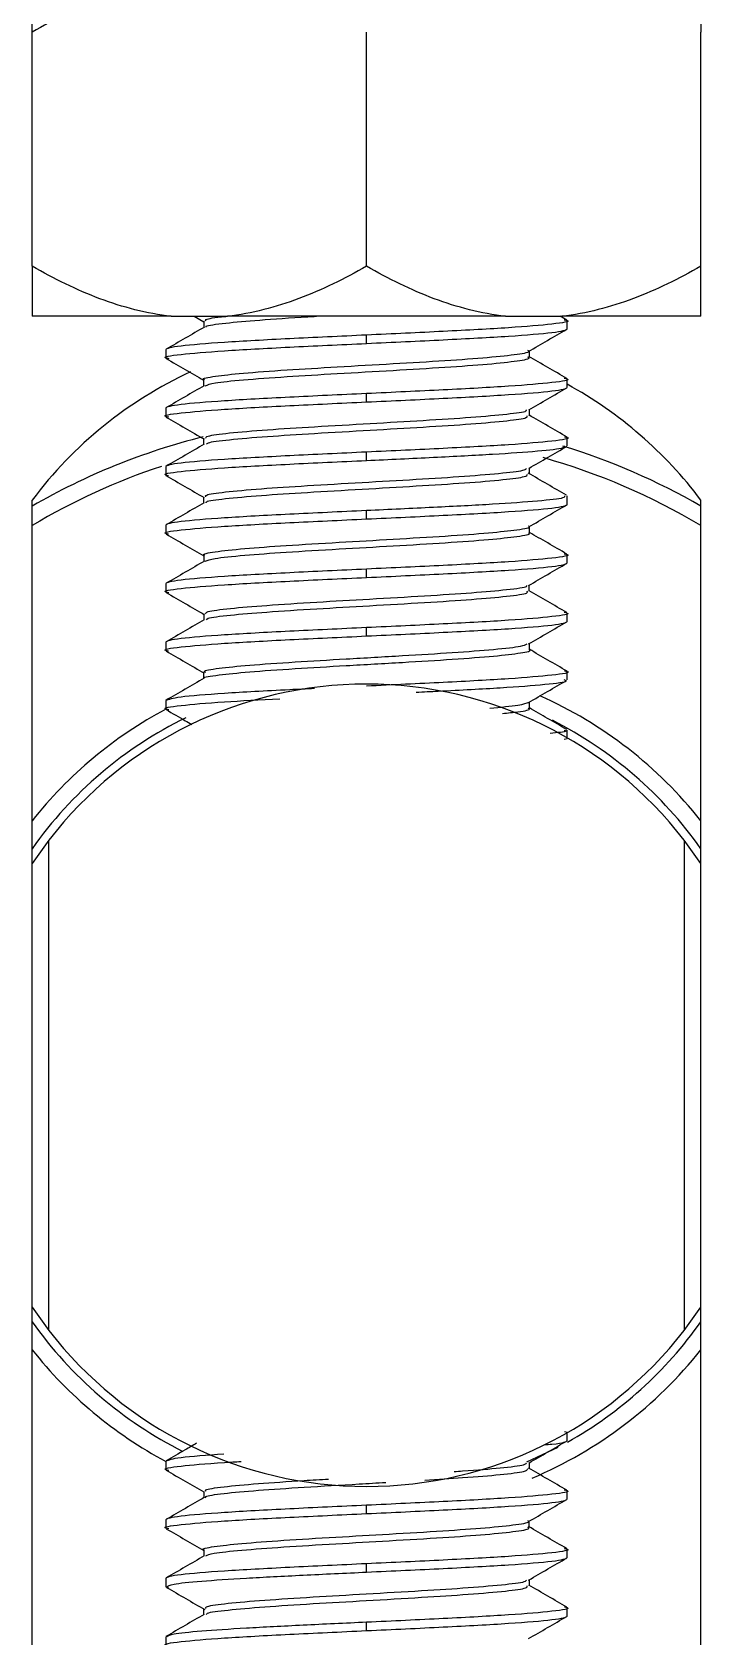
# Model space of a CAD drawing. Header units: millimetres. Extents: x 2 to 418, y 2 to 295.
# Drawn here: x 251.831 to 253.164, y 76.157 to 79.357 of the extents above; entities that cross this region are included whole.
import ezdxf

# ---------------------------------------------------------------- set-up
doc = ezdxf.new("R2010")
doc.units = ezdxf.units.MM

msp = doc.modelspace()

# ---------------------------------------------------------------- linework, layer by layer
at = {"color": 7, "linetype": 'Continuous', "lineweight": 25}
for p, q in [((251.83051, 78.89064), (251.83051, 79.35731)), ((252.49718, 78.89064), (252.49718, 79.35731)), ((253.16384, 78.89064), (253.16384, 79.35731)), ((252.1078, 78.79064), (251.83051, 78.79064)), ((252.1078, 78.79064), (252.21989, 78.79064)), ((252.15386, 78.79064), (252.17263, 78.77974)), ((252.77446, 78.79064), (252.21989, 78.79064)), ((252.77446, 78.79064), (252.88655, 78.79064)), ((252.89636, 78.78322), (252.88358, 78.79064)), ((253.16384, 78.79064), (252.88655, 78.79064)), ((252.17263, 78.78073), (252.17263, 78.76828)), ((252.49718, 78.73648), (252.49718, 78.75314)), ((252.89718, 78.76564), (252.89718, 78.78231)), ((252.09718, 78.72398), (252.09718, 78.70731)), ((252.82183, 78.70891), (252.82183, 78.72146)), ((252.17236, 78.66413), (252.17236, 78.65161)), ((252.89718, 78.64898), (252.89718, 78.66564)), ((252.49718, 78.61981), (252.49718, 78.63648)), ((252.09718, 78.60731), (252.09718, 78.59064)), ((252.82211, 78.59229), (252.82211, 78.60479)), ((252.17226, 78.54739), (252.17226, 78.53481)), ((252.89718, 78.53231), (252.89718, 78.54898)), ((252.49718, 78.50314), (252.49718, 78.51981)), ((252.09718, 78.49064), (252.09718, 78.47398)), ((252.82212, 78.4756), (252.82212, 78.48813)), ((252.89718, 78.41564), (252.89718, 78.43231)), ((251.83051, 74.25731), (251.83051, 78.42398)), ((252.17228, 78.43067), (252.17228, 78.41815)), ((252.49718, 78.38648), (252.49718, 78.40314)), ((253.16384, 74.25731), (253.16384, 78.42398)), ((252.09718, 78.37398), (252.09718, 78.35731)), ((252.82193, 78.3588), (252.82193, 78.37135)), ((252.17257, 78.31402), (252.17257, 78.30151)), ((252.89718, 78.29898), (252.89718, 78.31564)), ((252.49718, 78.26981), (252.49718, 78.28648)), ((252.09718, 78.25731), (252.09718, 78.24064)), ((252.8217, 78.24223), (252.8217, 78.25469)), ((252.17263, 78.19745), (252.17263, 78.18493)), ((252.89718, 78.18231), (252.89718, 78.19898)), ((252.49718, 78.15314), (252.49718, 78.16981)), ((252.09718, 78.14064), (252.09718, 78.12398)), ((252.82183, 78.1256), (252.82183, 78.13813)), ((252.17236, 78.08072), (252.17236, 78.06827)), ((252.89718, 78.06564), (252.89718, 78.08231)), ((252.09718, 78.02398), (252.09718, 78.00731)), ((252.82186, 78.0089), (252.82186, 78.02146)), ((252.89718, 77.95013), (252.89718, 77.96564)), ((252.89097, 77.94749), (252.89718, 77.94898)), ((251.86384, 77.74607), (251.83051, 77.69953)), ((251.86384, 76.76855), (251.86384, 77.74607)), ((253.13051, 77.74607), (253.13051, 76.76855)), ((253.16384, 77.69953), (253.13051, 77.74607)), ((251.83051, 76.81509), (251.86384, 76.76855)), ((253.13051, 76.76855), (253.16384, 76.81509)), ((252.89169, 76.56696), (252.89718, 76.56564)), ((252.89718, 76.54898), (252.89718, 76.56449)), ((252.87866, 76.53522), (252.81603, 76.50546)), ((252.09718, 76.50731), (252.09718, 76.49064)), ((252.82191, 76.49214), (252.82191, 76.50467)), ((252.89718, 76.43231), (252.89718, 76.44898)), ((252.17259, 76.44737), (252.17259, 76.43485)), ((252.49718, 76.40314), (252.49718, 76.41981)), ((252.09718, 76.39064), (252.09718, 76.37398)), ((252.82169, 76.37557), (252.82169, 76.38803)), ((252.17262, 76.33078), (252.17262, 76.31826)), ((252.89718, 76.31564), (252.89718, 76.33231)), ((252.49718, 76.28648), (252.49718, 76.30314)), ((252.09718, 76.27398), (252.09718, 76.25731)), ((252.10271, 76.2554), (252.09741, 76.25667)), ((252.82185, 76.25892), (252.82185, 76.27146)), ((252.17235, 76.21405), (252.17235, 76.20161)), ((252.89718, 76.19898), (252.89718, 76.21564)), ((252.49718, 76.16981), (252.49718, 76.18648)), ((252.09718, 76.15731), (252.09718, 76.14064))]:
    msp.add_line(p, q, dxfattribs=at)
for centre, radius, start, end in [((252.49718, 77.92398), 0.83333, 114.89915, 143.1301), ((252.49718, 77.92398), 0.83333, 36.8699, 61.3146), ((252.49718, 77.25731), 1.33333, 104.12478, 120), ((252.49718, 77.25731), 1.33333, 60, 72.93445), ((252.49718, 77.25731), 1.3, 59.14811, 74.28538), ((252.49718, 77.25731), 1.3, 108.32517, 120.85189), ((252.49718, 77.25731), 0.8, 37.65846, 142.34154), ((252.49718, 77.25731), 0.85, 38.34275, 65.99497), ((252.49718, 77.25731), 0.85, 118.07249, 141.65725), ((252.49718, 77.25731), 0.81667, 116.16987, 144.71874), ((252.49718, 77.25731), 0.81667, 35.28126, 63.00239), ((252.49718, 77.25731), 0.81667, 215.28126, 243.37076), ((252.49718, 77.25731), 0.8, 217.65846, 322.34154), ((252.49718, 77.25731), 0.81667, 299.37574, 324.71874), ((252.49718, 77.25731), 0.85, 218.34275, 241.92751), ((252.49718, 77.25731), 0.85, 292.86462, 321.65725)]:
    msp.add_arc(centre, radius, start, end, dxfattribs=at)
for points, knots in [([(252.1078, 79.45731), (252.05887, 79.45185), (252.01158, 79.43949), (251.91936, 79.40489), (251.87427, 79.38258), (251.83051, 79.35731)], [0, 0, 0, 0, 0.5, 0.5, 1, 1, 1, 1]), ([(251.83051, 79.35731), (251.83051, 79.38264), (251.83051, 79.40477), (251.83051, 79.43937), (251.83051, 79.45182), (251.83051, 79.45731)], [0, 0, 0, 0, 0.5, 0.5, 1, 1, 1, 1]), ([(253.16384, 79.45731), (253.16384, 79.45185), (253.16384, 79.43949), (253.16384, 79.40489), (253.16384, 79.38258), (253.16384, 79.35731)], [0, 0, 0, 0, 0.5, 0.5, 1, 1, 1, 1]), ([(252.1078, 78.79064), (252.05887, 78.7961), (252.01158, 78.80846), (251.91936, 78.84306), (251.87427, 78.86538), (251.83051, 78.89064)], [0, 0, 0, 0, 0.5, 0.5, 1, 1, 1, 1]), ([(251.83051, 78.89064), (251.83051, 78.86531), (251.83051, 78.84318), (251.83051, 78.80858), (251.83051, 78.79614), (251.83051, 78.79064)], [0, 0, 0, 0, 0.5, 0.5, 1, 1, 1, 1]), ([(252.49718, 78.89064), (252.4533, 78.86531), (252.40857, 78.84318), (252.31648, 78.80858), (252.26912, 78.79614), (252.21989, 78.79064)], [0, 0, 0, 0, 0.5, 0.5, 1, 1, 1, 1]), ([(252.77446, 78.79064), (252.72554, 78.7961), (252.67825, 78.80846), (252.58603, 78.84306), (252.54094, 78.86538), (252.49718, 78.89064)], [0, 0, 0, 0, 0.5, 0.5, 1, 1, 1, 1]), ([(253.16384, 78.89064), (253.11997, 78.86531), (253.07523, 78.84318), (252.98315, 78.80858), (252.93579, 78.79614), (252.88655, 78.79064)], [0, 0, 0, 0, 0.5, 0.5, 1, 1, 1, 1]), ([(253.16384, 78.79064), (253.16384, 78.7961), (253.16384, 78.80846), (253.16384, 78.84306), (253.16384, 78.86538), (253.16384, 78.89064)], [0, 0, 0, 0, 0.5, 0.5, 1, 1, 1, 1]), ([(252.177, 78.78064), (252.17647, 78.78176), (252.17493, 78.78502), (252.19342, 78.78838), (252.21808, 78.79058), (252.21879, 78.79064)], [0, 0, 0, 0, 0.3376249, 0.9809426, 1, 1, 1, 1]), ([(252.17739, 78.7691), (252.17723, 78.76963), (252.17644, 78.77229), (252.21194, 78.77702), (252.28199, 78.78331), (252.3491, 78.78784), (252.39163, 78.79031), (252.39731, 78.79064)], [0, 0, 0, 0, 0.0733482, 0.3719102, 0.6548292, 0.953952, 1, 1, 1, 1]), ([(252.49718, 78.75314), (252.44482, 78.75071), (252.39248, 78.74828), (252.29573, 78.74342), (252.25136, 78.74099), (252.17731, 78.73613), (252.14766, 78.7337), (252.10759, 78.72884), (252.09718, 78.72641), (252.09718, 78.72398)], [0, 0, 0, 0, 0.25, 0.25, 0.5, 0.5, 0.75, 0.75, 1, 1, 1, 1]), ([(252.17405, 78.7691), (252.16136, 78.76174), (252.13598, 78.74699), (252.11059, 78.73227), (252.09789, 78.7249)], [0, 0, 0, 0, 0.4998358, 1, 1, 1, 1]), ([(252.89112, 78.78376), (252.89344, 78.78328), (252.90742, 78.78036), (252.87304, 78.77502), (252.78826, 78.76773), (252.65401, 78.76044), (252.54945, 78.75557), (252.49718, 78.75314)], [0, 0, 0, 0, 0.0473537, 0.2855152, 0.5236768, 0.7618384, 1, 1, 1, 1]), ([(252.49718, 78.73648), (252.54954, 78.73891), (252.60187, 78.74134), (252.69862, 78.7462), (252.74299, 78.74863), (252.81704, 78.75349), (252.84669, 78.75592), (252.88676, 78.76078), (252.89718, 78.76321), (252.89718, 78.76564)], [0, 0, 0, 0, 0.25, 0.25, 0.5, 0.5, 0.75, 0.75, 1, 1, 1, 1]), ([(252.8202, 78.72051), (252.83288, 78.72787), (252.85823, 78.74259), (252.88359, 78.7573), (252.89628, 78.76465)], [0, 0, 0, 0, 0.4998667, 1, 1, 1, 1]), ([(252.10346, 78.7058), (252.10104, 78.70631), (252.08692, 78.70924), (252.12127, 78.7146), (252.2061, 78.72189), (252.34033, 78.72919), (252.4449, 78.73405), (252.49718, 78.73648)], [0, 0, 0, 0, 0.0490809, 0.2868107, 0.5245405, 0.7622702, 1, 1, 1, 1]), ([(252.17413, 78.66405), (252.17355, 78.66427), (252.16754, 78.66662), (252.19233, 78.67104), (252.24763, 78.67732), (252.33405, 78.68358), (252.43936, 78.68988), (252.55062, 78.69614), (252.65556, 78.70244), (252.74423, 78.70872), (252.80056, 78.71499), (252.82543, 78.71953), (252.81985, 78.72195), (252.81896, 78.72233)], [0, 0, 0, 0, 0.0116351, 0.121115, 0.2260417, 0.336801, 0.4417059, 0.5512191, 0.659056, 0.7652668, 0.8756662, 0.9802026, 1, 1, 1, 1]), ([(252.09789, 78.70633), (252.11058, 78.69898), (252.13541, 78.68459), (252.16023, 78.67019), (252.17236, 78.66315)], [0, 0, 0, 0, 0.5112139, 1, 1, 1, 1]), ([(252.17559, 78.65221), (252.18036, 78.65407), (252.19039, 78.65797), (252.24891, 78.66399), (252.33372, 78.67025), (252.43945, 78.67655), (252.5506, 78.68281), (252.65556, 78.68911), (252.74422, 78.69539), (252.80056, 78.70166), (252.82543, 78.70619), (252.81985, 78.70861), (252.81896, 78.709)], [0, 0, 0, 0, 0.0980281, 0.205711, 0.3193799, 0.4270404, 0.5394303, 0.6501, 0.7591008, 0.8724002, 0.9796826, 1, 1, 1, 1]), ([(252.89673, 78.66651), (252.88403, 78.67388), (252.85863, 78.68861), (252.83324, 78.70335), (252.82054, 78.71072)], [0, 0, 0, 0, 0.5001572, 1, 1, 1, 1]), ([(252.89128, 78.66705), (252.89353, 78.66658), (252.90741, 78.66368), (252.87301, 78.65835), (252.78827, 78.65106), (252.65401, 78.64377), (252.54945, 78.63891), (252.49718, 78.63648)], [0, 0, 0, 0, 0.0461481, 0.2846111, 0.5230741, 0.761537, 1, 1, 1, 1]), ([(252.49718, 78.63648), (252.44482, 78.63405), (252.39248, 78.63162), (252.29573, 78.62675), (252.25136, 78.62432), (252.17731, 78.61946), (252.14766, 78.61703), (252.10759, 78.61217), (252.09718, 78.60974), (252.09718, 78.60731)], [0, 0, 0, 0, 0.25, 0.25, 0.5, 0.5, 0.75, 0.75, 1, 1, 1, 1]), ([(252.17351, 78.65228), (252.16081, 78.64491), (252.1354, 78.63017), (252.11, 78.61544), (252.09729, 78.60807)], [0, 0, 0, 0, 0.4998428, 1, 1, 1, 1]), ([(252.49718, 78.61981), (252.54954, 78.62224), (252.60187, 78.62467), (252.69862, 78.62953), (252.74299, 78.63196), (252.81704, 78.63682), (252.84669, 78.63925), (252.88676, 78.64412), (252.89718, 78.64655), (252.89718, 78.64898)], [0, 0, 0, 0, 0.25, 0.25, 0.5, 0.5, 0.75, 0.75, 1, 1, 1, 1]), ([(252.82058, 78.60391), (252.83327, 78.61126), (252.85865, 78.62598), (252.88404, 78.64069), (252.89674, 78.64805)], [0, 0, 0, 0, 0.4998653, 1, 1, 1, 1]), ([(252.10301, 78.58925), (252.10078, 78.58971), (252.08695, 78.59261), (252.12135, 78.59794), (252.20608, 78.60523), (252.34034, 78.61252), (252.4449, 78.61738), (252.49718, 78.61981)], [0, 0, 0, 0, 0.0457098, 0.2842824, 0.5228549, 0.7614275, 1, 1, 1, 1]), ([(252.17621, 78.54729), (252.17657, 78.54878), (252.17743, 78.55233), (252.22037, 78.558), (252.29447, 78.56427), (252.39378, 78.57056), (252.50323, 78.57682), (252.61262, 78.58312), (252.7101, 78.58939), (252.77961, 78.59568), (252.81658, 78.6005), (252.81631, 78.60323), (252.81625, 78.60391)], [0, 0, 0, 0, 0.0788024, 0.1878006, 0.3015641, 0.4091673, 0.5227362, 0.6321148, 0.7430436, 0.8558613, 0.963782, 1, 1, 1, 1]), ([(252.17822, 78.53555), (252.17868, 78.53651), (252.18013, 78.53953), (252.22084, 78.54467), (252.29435, 78.55093), (252.39382, 78.55723), (252.50321, 78.56348), (252.61267, 78.56978), (252.70993, 78.57606), (252.78026, 78.58234), (252.8192, 78.58777), (252.81779, 78.5911), (252.81724, 78.59239)], [0, 0, 0, 0, 0.05052762, 0.15911201, 0.27244375, 0.37963849, 0.49277627, 0.60173974, 0.71224743, 0.82463692, 0.93214798, 1, 1, 1, 1]), ([(252.89717, 78.54969), (252.88446, 78.55706), (252.85905, 78.57179), (252.83363, 78.58653), (252.82092, 78.59389)], [0, 0, 0, 0, 0.5001717, 1, 1, 1, 1]), ([(252.09739, 78.58978), (252.11009, 78.58242), (252.13548, 78.56771), (252.16087, 78.55299), (252.17356, 78.54563)], [0, 0, 0, 0, 0.5001198, 1, 1, 1, 1]), ([(252.17357, 78.53557), (252.16087, 78.5282), (252.13545, 78.51346), (252.11004, 78.49874), (252.09733, 78.49137)], [0, 0, 0, 0, 0.4998135, 1, 1, 1, 1]), ([(252.89196, 78.55023), (252.89393, 78.54981), (252.90738, 78.54696), (252.87288, 78.54169), (252.78831, 78.53439), (252.654, 78.5271), (252.54945, 78.52224), (252.49718, 78.51981)], [0, 0, 0, 0, 0.0410863, 0.2808148, 0.5205432, 0.7602716, 1, 1, 1, 1]), ([(252.49718, 78.50314), (252.54244, 78.50525), (252.63297, 78.50945), (252.75372, 78.51576), (252.84325, 78.52207), (252.89317, 78.52759), (252.89217, 78.531), (252.89178, 78.53231)], [0, 0, 0, 0, 0.2162436, 0.4324872, 0.6487308, 0.8649744, 1, 1, 1, 1]), ([(252.82091, 78.48742), (252.83361, 78.49479), (252.85903, 78.50953), (252.88445, 78.52426), (252.89716, 78.53162)], [0, 0, 0, 0, 0.49983089, 1, 1, 1, 1]), ([(252.10221, 78.47277), (252.10032, 78.47317), (252.08698, 78.47601), (252.12151, 78.48127), (252.20603, 78.48856), (252.34035, 78.49585), (252.4449, 78.50071), (252.49718, 78.50314)], [0, 0, 0, 0, 0.039674, 0.2797555, 0.519837, 0.7599185, 1, 1, 1, 1]), ([(252.49718, 78.51981), (252.44482, 78.51738), (252.39248, 78.51495), (252.29573, 78.51009), (252.25136, 78.50766), (252.17731, 78.5028), (252.14766, 78.50037), (252.10759, 78.4955), (252.09718, 78.49307), (252.09718, 78.49064)], [0, 0, 0, 0, 0.25, 0.25, 0.5, 0.5, 0.75, 0.75, 1, 1, 1, 1]), ([(252.09709, 78.47332), (252.1098, 78.46595), (252.13521, 78.45122), (252.16062, 78.43648), (252.17333, 78.42912)], [0, 0, 0, 0, 0.5001505, 1, 1, 1, 1]), ([(252.17704, 78.43058), (252.17642, 78.43179), (252.17475, 78.43506), (252.21243, 78.44044), (252.2819, 78.4467), (252.3788, 78.453), (252.48738, 78.45926), (252.59766, 78.46556), (252.6975, 78.47183), (252.77167, 78.47811), (252.81367, 78.48331), (252.81538, 78.4864), (252.81596, 78.48745)], [0, 0, 0, 0, 0.0640758, 0.1718902, 0.285356, 0.3926554, 0.5052396, 0.6151295, 0.7245414, 0.8374298, 0.9446221, 1, 1, 1, 1]), ([(252.17775, 78.41894), (252.17763, 78.41959), (252.1771, 78.42229), (252.21307, 78.42711), (252.28174, 78.43337), (252.37884, 78.43967), (252.48736, 78.44593), (252.59769, 78.45222), (252.69739, 78.4585), (252.77211, 78.46478), (252.81647, 78.4705), (252.81766, 78.47411), (252.81818, 78.47569)], [0, 0, 0, 0, 0.0342472, 0.1423001, 0.256017, 0.3635538, 0.4763871, 0.5865201, 0.6961741, 0.8093122, 0.9167418, 1, 1, 1, 1]), ([(252.89607, 78.43363), (252.88334, 78.441), (252.85789, 78.45573), (252.83246, 78.47048), (252.81975, 78.47786)], [0, 0, 0, 0, 0.5002014, 1, 1, 1, 1]), ([(252.89178, 78.43231), (252.89217, 78.431), (252.89317, 78.42759), (252.84325, 78.42207), (252.75372, 78.41576), (252.63297, 78.40945), (252.54244, 78.40525), (252.49718, 78.40314)], [0, 0, 0, 0, 0.1350256, 0.3512692, 0.5675128, 0.7837564, 1, 1, 1, 1]), ([(252.49718, 78.40314), (252.44482, 78.40071), (252.39248, 78.39828), (252.29573, 78.39342), (252.25136, 78.39099), (252.17731, 78.38613), (252.14766, 78.3837), (252.10759, 78.37884), (252.09718, 78.37641), (252.09718, 78.37398)], [0, 0, 0, 0, 0.25, 0.25, 0.5, 0.5, 0.75, 0.75, 1, 1, 1, 1]), ([(252.17367, 78.41895), (252.16097, 78.41159), (252.13558, 78.39686), (252.11018, 78.38214), (252.09747, 78.37478)], [0, 0, 0, 0, 0.4998474, 1, 1, 1, 1]), ([(252.49718, 78.38648), (252.54954, 78.38891), (252.60187, 78.39134), (252.69862, 78.3962), (252.74299, 78.39863), (252.81704, 78.40349), (252.84669, 78.40592), (252.88676, 78.41078), (252.89718, 78.41321), (252.89718, 78.41564)], [0, 0, 0, 0, 0.25, 0.25, 0.5, 0.5, 0.75, 0.75, 1, 1, 1, 1]), ([(252.82091, 78.37076), (252.83361, 78.37813), (252.85901, 78.39287), (252.88441, 78.40759), (252.89711, 78.41496)], [0, 0, 0, 0, 0.49985525, 1, 1, 1, 1]), ([(252.10271, 78.35598), (252.10061, 78.35643), (252.08696, 78.3593), (252.12141, 78.3646), (252.20606, 78.37189), (252.34034, 78.37919), (252.4449, 78.38405), (252.49718, 78.38648)], [0, 0, 0, 0, 0.0434764, 0.2826073, 0.5217382, 0.7608691, 1, 1, 1, 1]), ([(252.17487, 78.31394), (252.17414, 78.31424), (252.16848, 78.31662), (252.19242, 78.32111), (252.24816, 78.32739), (252.33615, 78.33368), (252.44007, 78.33994), (252.55194, 78.34623), (252.65729, 78.35251), (252.74456, 78.3588), (252.80122, 78.36508), (252.82637, 78.36956), (252.82065, 78.37196), (252.82004, 78.37222)], [0, 0, 0, 0, 0.01580361, 0.12219449, 0.23252222, 0.33706938, 0.44760434, 0.55340521, 0.66171238, 0.77091971, 0.87602922, 0.98677614, 1, 1, 1, 1]), ([(252.09756, 78.35654), (252.11025, 78.34917), (252.13526, 78.33466), (252.16026, 78.32015), (252.17257, 78.313)], [0, 0, 0, 0, 0.50784999, 1, 1, 1, 1]), ([(252.17581, 78.30229), (252.18043, 78.3041), (252.19053, 78.30804), (252.24929, 78.31405), (252.33584, 78.32035), (252.44016, 78.3266), (252.55192, 78.3329), (252.6573, 78.33917), (252.74456, 78.34546), (252.80122, 78.35175), (252.82637, 78.35622), (252.82065, 78.35863), (252.82004, 78.35888)], [0, 0, 0, 0, 0.0959549, 0.2095806, 0.3172529, 0.431092, 0.5400555, 0.6516002, 0.764072, 0.8723235, 0.9863809, 1, 1, 1, 1]), ([(252.8966, 78.3165), (252.8839, 78.32386), (252.85901, 78.33829), (252.83412, 78.35273), (252.82193, 78.35981)], [0, 0, 0, 0, 0.5100977, 1, 1, 1, 1]), ([(252.89135, 78.31704), (252.89357, 78.31657), (252.9074, 78.31368), (252.873, 78.30835), (252.78828, 78.30106), (252.65401, 78.29377), (252.54945, 78.28891), (252.49718, 78.28648)], [0, 0, 0, 0, 0.045636, 0.284227, 0.522818, 0.761409, 1, 1, 1, 1]), ([(252.49718, 78.28648), (252.44482, 78.28405), (252.39248, 78.28162), (252.29573, 78.27675), (252.25136, 78.27432), (252.17731, 78.26946), (252.14766, 78.26703), (252.10759, 78.26217), (252.09718, 78.25974), (252.09718, 78.25731)], [0, 0, 0, 0, 0.25, 0.25, 0.5, 0.5, 0.75, 0.75, 1, 1, 1, 1]), ([(252.17403, 78.30236), (252.16135, 78.29499), (252.13598, 78.28027), (252.11061, 78.26555), (252.09792, 78.25819)], [0, 0, 0, 0, 0.4998536, 1, 1, 1, 1]), ([(252.49718, 78.26981), (252.54954, 78.27224), (252.60187, 78.27467), (252.69862, 78.27953), (252.74299, 78.28196), (252.81704, 78.28682), (252.84669, 78.28925), (252.88676, 78.29412), (252.89718, 78.29655), (252.89718, 78.29898)], [0, 0, 0, 0, 0.25, 0.25, 0.5, 0.5, 0.75, 0.75, 1, 1, 1, 1]), ([(252.82038, 78.25393), (252.83307, 78.2613), (252.85845, 78.27604), (252.88384, 78.29077), (252.89653, 78.29814)], [0, 0, 0, 0, 0.4998407, 1, 1, 1, 1]), ([(252.10297, 78.23925), (252.10076, 78.23972), (252.08695, 78.24261), (252.12136, 78.24794), (252.20607, 78.25523), (252.34034, 78.26252), (252.4449, 78.26738), (252.49718, 78.26981)], [0, 0, 0, 0, 0.0454486, 0.2840864, 0.5227243, 0.7613621, 1, 1, 1, 1]), ([(252.17644, 78.19736), (252.17662, 78.19882), (252.17707, 78.20241), (252.2212, 78.20807), (252.29618, 78.21436), (252.39429, 78.22062), (252.50504, 78.22692), (252.61425, 78.23318), (252.71046, 78.23948), (252.78097, 78.24576), (252.81734, 78.25059), (252.81694, 78.25333), (252.81685, 78.25394)], [0, 0, 0, 0, 0.07795827, 0.19073832, 0.29882783, 0.41292589, 0.52099295, 0.63380726, 0.74489482, 0.85430717, 0.96803443, 1, 1, 1, 1]), ([(252.17825, 78.18556), (252.1786, 78.18652), (252.17972, 78.1896), (252.22166, 78.19474), (252.29605, 78.20103), (252.39433, 78.20728), (252.50502, 78.21358), (252.6143, 78.21985), (252.71029, 78.22614), (252.78159, 78.23242), (252.81971, 78.23784), (252.81813, 78.24115), (252.81757, 78.24232)], [0, 0, 0, 0, 0.0506071, 0.1630209, 0.2707593, 0.3844867, 0.4922028, 0.6046507, 0.7153774, 0.8244344, 0.9377922, 1, 1, 1, 1]), ([(252.89648, 78.19982), (252.88379, 78.20718), (252.85886, 78.22164), (252.83394, 78.23612), (252.8217, 78.24322)], [0, 0, 0, 0, 0.5089103, 1, 1, 1, 1]), ([(252.09788, 78.2398), (252.11058, 78.23243), (252.13597, 78.21771), (252.16135, 78.20296), (252.17404, 78.19559)], [0, 0, 0, 0, 0.5001716, 1, 1, 1, 1]), ([(252.17375, 78.18557), (252.16107, 78.17821), (252.13571, 78.16349), (252.11034, 78.14877), (252.09766, 78.14141)], [0, 0, 0, 0, 0.4998775, 1, 1, 1, 1]), ([(252.89139, 78.20036), (252.89359, 78.1999), (252.9074, 78.19701), (252.87299, 78.19169), (252.78828, 78.18439), (252.65401, 78.1771), (252.54945, 78.17224), (252.49718, 78.16981)], [0, 0, 0, 0, 0.0453443, 0.2840082, 0.5226722, 0.7613361, 1, 1, 1, 1]), ([(252.49718, 78.15314), (252.54954, 78.15557), (252.60187, 78.158), (252.69862, 78.16287), (252.74299, 78.1653), (252.81704, 78.17016), (252.84669, 78.17259), (252.88676, 78.17745), (252.89718, 78.17988), (252.89718, 78.18231)], [0, 0, 0, 0, 0.25, 0.25, 0.5, 0.5, 0.75, 0.75, 1, 1, 1, 1]), ([(252.82041, 78.1373), (252.8331, 78.14467), (252.8585, 78.15941), (252.8839, 78.17414), (252.8966, 78.18151)], [0, 0, 0, 0, 0.49981782, 1, 1, 1, 1]), ([(252.10255, 78.12269), (252.10051, 78.12312), (252.08697, 78.12598), (252.12144, 78.13127), (252.20605, 78.13856), (252.34035, 78.14585), (252.4449, 78.15071), (252.49718, 78.15314)], [0, 0, 0, 0, 0.0422367, 0.2816775, 0.5211183, 0.7605592, 1, 1, 1, 1]), ([(252.49718, 78.16981), (252.44482, 78.16738), (252.39248, 78.16495), (252.29573, 78.16009), (252.25136, 78.15766), (252.17731, 78.1528), (252.14766, 78.15037), (252.10759, 78.1455), (252.09718, 78.14307), (252.09718, 78.14064)], [0, 0, 0, 0, 0.25, 0.25, 0.5, 0.5, 0.75, 0.75, 1, 1, 1, 1]), ([(252.09749, 78.12323), (252.1102, 78.11586), (252.13561, 78.10114), (252.16103, 78.08639), (252.17373, 78.07902)], [0, 0, 0, 0, 0.5001865, 1, 1, 1, 1]), ([(252.17413, 78.06893), (252.17403, 78.069), (252.17095, 78.07118), (252.20037, 78.07542), (252.26, 78.0817), (252.35081, 78.08797), (252.45791, 78.09426), (252.56886, 78.10052), (252.67157, 78.10682), (252.75662, 78.11309), (252.80635, 78.11938), (252.82774, 78.12356), (252.82158, 78.12564), (252.82146, 78.12568)], [0, 0, 0, 0, 0.0039204, 0.1150284, 0.2237588, 0.3372429, 0.4445817, 0.5578716, 0.6669815, 0.7776378, 0.8901783, 0.9978339, 1, 1, 1, 1]), ([(252.17627, 78.08064), (252.17508, 78.08125), (252.16984, 78.08397), (252.19939, 78.08876), (252.26027, 78.09504), (252.35073, 78.1013), (252.45796, 78.1076), (252.56874, 78.11385), (252.67197, 78.12015), (252.75509, 78.12643), (252.80735, 78.13219), (252.81438, 78.13583), (252.81731, 78.13735)], [0, 0, 0, 0, 0.0324872, 0.1436899, 0.252513, 0.3660939, 0.4735243, 0.5869107, 0.6961137, 0.8068643, 0.9195009, 1, 1, 1, 1]), ([(252.89691, 78.08306), (252.88422, 78.09042), (252.85919, 78.10493), (252.83417, 78.11945), (252.82183, 78.12661)], [0, 0, 0, 0, 0.5070517, 1, 1, 1, 1]), ([(252.89178, 78.0836), (252.89382, 78.08317), (252.90739, 78.08031), (252.87291, 78.07502), (252.7883, 78.06773), (252.654, 78.06044), (252.54945, 78.05557), (252.49718, 78.05314)], [0, 0, 0, 0, 0.0424189, 0.2818141, 0.5212094, 0.7606047, 1, 1, 1, 1]), ([(252.39351, 78.04821), (252.37681, 78.04742), (252.30839, 78.04421), (252.20835, 78.03856), (252.11505, 78.03127), (252.10314, 78.02641), (252.09718, 78.02398)], [0, 0, 0, 0, 0.09713979, 0.39809319, 0.6990466, 1, 1, 1, 1]), ([(252.17346, 78.06891), (252.16077, 78.06155), (252.13539, 78.04683), (252.11, 78.03211), (252.0973, 78.02475)], [0, 0, 0, 0, 0.499886, 1, 1, 1, 1]), ([(252.59633, 78.04118), (252.61098, 78.04187), (252.67367, 78.04482), (252.76984, 78.05002), (252.85825, 78.05679), (252.89995, 78.062), (252.89314, 78.06494), (252.89154, 78.06564)], [0, 0, 0, 0, 0.0844247, 0.3613028, 0.6381809, 0.915059, 1, 1, 1, 1]), ([(252.8202, 78.0205), (252.83289, 78.02787), (252.85829, 78.04261), (252.88369, 78.05734), (252.8964, 78.0647)], [0, 0, 0, 0, 0.4998028, 1, 1, 1, 1]), ([(252.10322, 78.00586), (252.1009, 78.00635), (252.08692, 78.00926), (252.12183, 78.0146), (252.20008, 78.02152), (252.28529, 78.02602), (252.3244, 78.02808)], [0, 0, 0, 0, 0.0651436, 0.3933715, 0.7215993, 1, 1, 1, 1]), ([(252.74331, 78.00918), (252.76447, 78.01121), (252.80694, 78.01527), (252.81653, 78.01931), (252.82134, 78.02133)], [0, 0, 0, 0, 0.4982361, 1, 1, 1, 1]), ([(252.09776, 78.00639), (252.11047, 77.99902), (252.12744, 77.9892), (252.1444, 77.97936), (252.14865, 77.97689)], [0, 0, 0, 0, 0.7494427, 1, 1, 1, 1]), ([(252.76832, 77.99859), (252.77909, 77.9997), (252.80964, 78.00285), (252.82572, 78.00629), (252.82009, 78.00866), (252.81931, 78.00899)], [0, 0, 0, 0, 0.3189318, 0.9052081, 1, 1, 1, 1]), ([(252.89632, 77.96678), (252.88363, 77.97414), (252.8588, 77.98853), (252.83399, 78.00294), (252.82186, 78.00998)], [0, 0, 0, 0, 0.5111664, 1, 1, 1, 1]), ([(252.89154, 77.96564), (252.89336, 77.96494), (252.89961, 77.96256), (252.87823, 77.96017), (252.86305, 77.95848)], [0, 0, 0, 0, 0.2901219, 1, 1, 1, 1]), ([(252.82086, 76.50406), (252.83355, 76.51143), (252.85895, 76.52617), (252.88434, 76.5409), (252.89704, 76.54826)], [0, 0, 0, 0, 0.4998526, 1, 1, 1, 1]), ([(252.85089, 76.54035), (252.85644, 76.5408), (252.89233, 76.54367), (252.89495, 76.54655), (252.89718, 76.54898)], [0, 0, 0, 0, 0.154417, 1, 1, 1, 1]), ([(252.21253, 76.52174), (252.17969, 76.51936), (252.1133, 76.51455), (252.10259, 76.50974), (252.09718, 76.50731)], [0, 0, 0, 0, 0.4947626, 1, 1, 1, 1]), ([(252.15843, 76.54344), (252.15084, 76.53904), (252.13055, 76.52727), (252.11026, 76.51551), (252.09756, 76.50815)], [0, 0, 0, 0, 0.3741339, 1, 1, 1, 1]), ([(252.10285, 76.48928), (252.10068, 76.48974), (252.08688, 76.49262), (252.1234, 76.49794), (252.18006, 76.50341), (252.2359, 76.50646), (252.24718, 76.50707)], [0, 0, 0, 0, 0.0764007, 0.4863229, 0.896245, 1, 1, 1, 1]), ([(252.09764, 76.48983), (252.11034, 76.48246), (252.13532, 76.46797), (252.1603, 76.45347), (252.17259, 76.44633)], [0, 0, 0, 0, 0.5082452, 1, 1, 1, 1]), ([(252.61322, 76.47002), (252.63934, 76.47163), (252.69894, 76.47529), (252.76757, 76.48105), (252.81571, 76.48684), (252.81767, 76.49059), (252.81852, 76.49224)], [0, 0, 0, 0, 0.2166418, 0.4942785, 0.7784922, 1, 1, 1, 1]), ([(252.67189, 76.48711), (252.67751, 76.48746), (252.71576, 76.48987), (252.76633, 76.49438), (252.81296, 76.49968), (252.81526, 76.50294), (252.81607, 76.50409)], [0, 0, 0, 0, 0.0625318, 0.4256348, 0.7973393, 1, 1, 1, 1]), ([(252.89653, 76.44987), (252.88383, 76.45723), (252.85845, 76.47194), (252.83308, 76.48666), (252.8204, 76.49403)], [0, 0, 0, 0, 0.5001497, 1, 1, 1, 1]), ([(252.17688, 76.44728), (252.17609, 76.4483), (252.17368, 76.45144), (252.20806, 76.45669), (252.27757, 76.46299), (252.35317, 76.46808), (252.40522, 76.4711), (252.42162, 76.47205)], [0, 0, 0, 0, 0.1236198, 0.3814951, 0.6346796, 0.8849164, 1, 1, 1, 1]), ([(252.17688, 76.43394), (252.17609, 76.43496), (252.17367, 76.43811), (252.20814, 76.44335), (252.2773, 76.44965), (252.37182, 76.45593), (252.46317, 76.46119), (252.51785, 76.46435), (252.53553, 76.46537)], [0, 0, 0, 0, 0.0974577, 0.3007579, 0.50036, 0.6976382, 0.9022164, 1, 1, 1, 1]), ([(252.89125, 76.4504), (252.89351, 76.44992), (252.90741, 76.44702), (252.87302, 76.44169), (252.78827, 76.43439), (252.65401, 76.4271), (252.54945, 76.42224), (252.49718, 76.41981)], [0, 0, 0, 0, 0.0464065, 0.2848049, 0.5232033, 0.7616016, 1, 1, 1, 1]), ([(252.49718, 76.41981), (252.44482, 76.41738), (252.39248, 76.41495), (252.29573, 76.41009), (252.25136, 76.40766), (252.17731, 76.4028), (252.14766, 76.40037), (252.10759, 76.3955), (252.09718, 76.39307), (252.09718, 76.39064)], [0, 0, 0, 0, 0.25, 0.25, 0.5, 0.5, 0.75, 0.75, 1, 1, 1, 1]), ([(252.17405, 76.4357), (252.16137, 76.42834), (252.13601, 76.41361), (252.11065, 76.3989), (252.09796, 76.39154)], [0, 0, 0, 0, 0.4998582, 1, 1, 1, 1]), ([(252.49718, 76.40314), (252.54954, 76.40557), (252.60187, 76.408), (252.69862, 76.41287), (252.74299, 76.4153), (252.81704, 76.42016), (252.84669, 76.42259), (252.88676, 76.42745), (252.89718, 76.42988), (252.89718, 76.43231)], [0, 0, 0, 0, 0.25, 0.25, 0.5, 0.5, 0.75, 0.75, 1, 1, 1, 1]), ([(252.82034, 76.38724), (252.83302, 76.39461), (252.8584, 76.40935), (252.88378, 76.42408), (252.89648, 76.43144)], [0, 0, 0, 0, 0.4998371, 1, 1, 1, 1]), ([(252.10298, 76.37259), (252.10077, 76.37305), (252.08695, 76.37594), (252.12136, 76.38127), (252.20607, 76.38856), (252.34034, 76.39585), (252.4449, 76.40071), (252.49718, 76.40314)], [0, 0, 0, 0, 0.0455254, 0.2841441, 0.5227627, 0.7613814, 1, 1, 1, 1]), ([(252.17344, 76.33069), (252.17317, 76.33079), (252.16733, 76.33304), (252.18951, 76.33736), (252.24405, 76.34366), (252.32935, 76.34993), (252.43345, 76.35622), (252.54529, 76.36251), (252.65061, 76.36877), (252.73961, 76.37506), (252.79916, 76.38133), (252.8249, 76.38601), (252.81965, 76.38854), (252.81873, 76.38899)], [0, 0, 0, 0, 0.0053237, 0.1157051, 0.2217813, 0.3297103, 0.4391638, 0.5440651, 0.6547978, 0.7596773, 0.8691641, 0.976975, 1, 1, 1, 1]), ([(252.0979, 76.37312), (252.1106, 76.36576), (252.13551, 76.35131), (252.16041, 76.33684), (252.17262, 76.32975)], [0, 0, 0, 0, 0.5097335, 1, 1, 1, 1]), ([(252.17657, 76.31886), (252.1803, 76.32061), (252.18841, 76.32442), (252.24537, 76.33033), (252.32899, 76.3366), (252.43355, 76.34289), (252.54527, 76.34918), (252.65062, 76.35543), (252.7396, 76.36173), (252.79916, 76.368), (252.8249, 76.37267), (252.81965, 76.37521), (252.81873, 76.37566)], [0, 0, 0, 0, 0.0923489, 0.2012267, 0.3120064, 0.4243508, 0.5320229, 0.6456802, 0.7533299, 0.8657084, 0.9763669, 1, 1, 1, 1]), ([(252.89647, 76.33316), (252.88379, 76.34052), (252.85843, 76.35523), (252.83308, 76.36995), (252.8204, 76.37731)], [0, 0, 0, 0, 0.5001302, 1, 1, 1, 1]), ([(252.8914, 76.33369), (252.8936, 76.33323), (252.9074, 76.33034), (252.87299, 76.32502), (252.78828, 76.31773), (252.65401, 76.31044), (252.54945, 76.30557), (252.49718, 76.30314)], [0, 0, 0, 0, 0.04530049, 0.28397537, 0.52265025, 0.76132512, 1, 1, 1, 1]), ([(252.49718, 76.30314), (252.44482, 76.30071), (252.39248, 76.29828), (252.29573, 76.29342), (252.25136, 76.29099), (252.17731, 76.28613), (252.14766, 76.2837), (252.10759, 76.27884), (252.09718, 76.27641), (252.09718, 76.27398)], [0, 0, 0, 0, 0.25, 0.25, 0.5, 0.5, 0.75, 0.75, 1, 1, 1, 1]), ([(252.17374, 76.31891), (252.16106, 76.31155), (252.13571, 76.29683), (252.11035, 76.28212), (252.09766, 76.27476)], [0, 0, 0, 0, 0.4998821, 1, 1, 1, 1]), ([(252.49718, 76.28648), (252.54954, 76.28891), (252.60187, 76.29134), (252.69862, 76.2962), (252.74299, 76.29863), (252.81704, 76.30349), (252.84669, 76.30592), (252.88676, 76.31078), (252.89718, 76.31321), (252.89718, 76.31564)], [0, 0, 0, 0, 0.25, 0.25, 0.5, 0.5, 0.75, 0.75, 1, 1, 1, 1]), ([(252.82042, 76.27064), (252.83311, 76.278), (252.85851, 76.29275), (252.8839, 76.30747), (252.8966, 76.31484)], [0, 0, 0, 0, 0.4998146, 1, 1, 1, 1]), ([(252.09912, 76.25731), (252.10151, 76.25908), (252.10659, 76.26285), (252.16375, 76.26859), (252.25333, 76.27456), (252.36882, 76.28052), (252.45439, 76.28449), (252.49718, 76.28648)], [0, 0, 0, 0, 0.1826475, 0.3869856, 0.5913238, 0.7956619, 1, 1, 1, 1]), ([(252.17695, 76.21396), (252.17665, 76.21536), (252.17593, 76.2188), (252.21793, 76.22434), (252.28972, 76.23061), (252.38813, 76.2369), (252.49808, 76.24318), (252.60725, 76.24945), (252.70514, 76.25575), (252.77744, 76.262), (252.8154, 76.267), (252.81601, 76.26986), (252.81618, 76.27065)], [0, 0, 0, 0, 0.07377267, 0.18176492, 0.29403153, 0.40528116, 0.51415012, 0.62777888, 0.73525454, 0.84868882, 0.95793785, 1, 1, 1, 1]), ([(252.17832, 76.20227), (252.17838, 76.20312), (252.17857, 76.20601), (252.21848, 76.21101), (252.28957, 76.21727), (252.38817, 76.22357), (252.49806, 76.22985), (252.60729, 76.23612), (252.705, 76.24241), (252.77799, 76.24867), (252.818, 76.25423), (252.81779, 76.25765), (252.8177, 76.25901)], [0, 0, 0, 0, 0.0448545, 0.1527361, 0.2648876, 0.3760233, 0.4847806, 0.5982929, 0.7056585, 0.8189765, 0.9281136, 1, 1, 1, 1]), ([(252.89688, 76.21642), (252.8842, 76.22378), (252.85883, 76.23849), (252.83346, 76.25321), (252.82078, 76.26057)], [0, 0, 0, 0, 0.5001104, 1, 1, 1, 1]), ([(252.09874, 76.25592), (252.11144, 76.24856), (252.13681, 76.23385), (252.16216, 76.21913), (252.17483, 76.21177)], [0, 0, 0, 0, 0.5001406, 1, 1, 1, 1]), ([(252.1735, 76.20228), (252.16082, 76.19492), (252.13544, 76.1802), (252.11005, 76.16549), (252.09736, 76.15813)], [0, 0, 0, 0, 0.49988886, 1, 1, 1, 1]), ([(252.89167, 76.21696), (252.89376, 76.21652), (252.90739, 76.21365), (252.87293, 76.20835), (252.78829, 76.20106), (252.65401, 76.19377), (252.54945, 76.18891), (252.49718, 76.18648)], [0, 0, 0, 0, 0.0432164, 0.2824123, 0.5216082, 0.7608041, 1, 1, 1, 1]), ([(252.49718, 76.16981), (252.54954, 76.17224), (252.60187, 76.17467), (252.69862, 76.17953), (252.74299, 76.18196), (252.81704, 76.18682), (252.84669, 76.18925), (252.88676, 76.19412), (252.89718, 76.19655), (252.89718, 76.19898)], [0, 0, 0, 0, 0.25, 0.25, 0.5, 0.5, 0.75, 0.75, 1, 1, 1, 1]), ([(252.82018, 76.15382), (252.83288, 76.16119), (252.85828, 76.17594), (252.88368, 76.19067), (252.89639, 76.19803)], [0, 0, 0, 0, 0.4998021, 1, 1, 1, 1]), ([(252.10332, 76.13917), (252.10096, 76.13966), (252.08693, 76.14258), (252.12129, 76.14794), (252.20609, 76.15523), (252.34034, 76.16252), (252.4449, 76.16738), (252.49718, 76.16981)], [0, 0, 0, 0, 0.0480159, 0.2860119, 0.524008, 0.762004, 1, 1, 1, 1]), ([(252.49718, 76.18648), (252.45439, 76.18449), (252.36882, 76.18052), (252.25333, 76.17456), (252.16375, 76.16859), (252.10659, 76.16285), (252.10151, 76.15908), (252.09912, 76.15731)], [0, 0, 0, 0, 0.2043381, 0.4086762, 0.6130144, 0.8173525, 1, 1, 1, 1])]:
    msp.add_open_spline(points, degree=3, knots=knots, dxfattribs=at)

doc.saveas('drawing.dxf')
